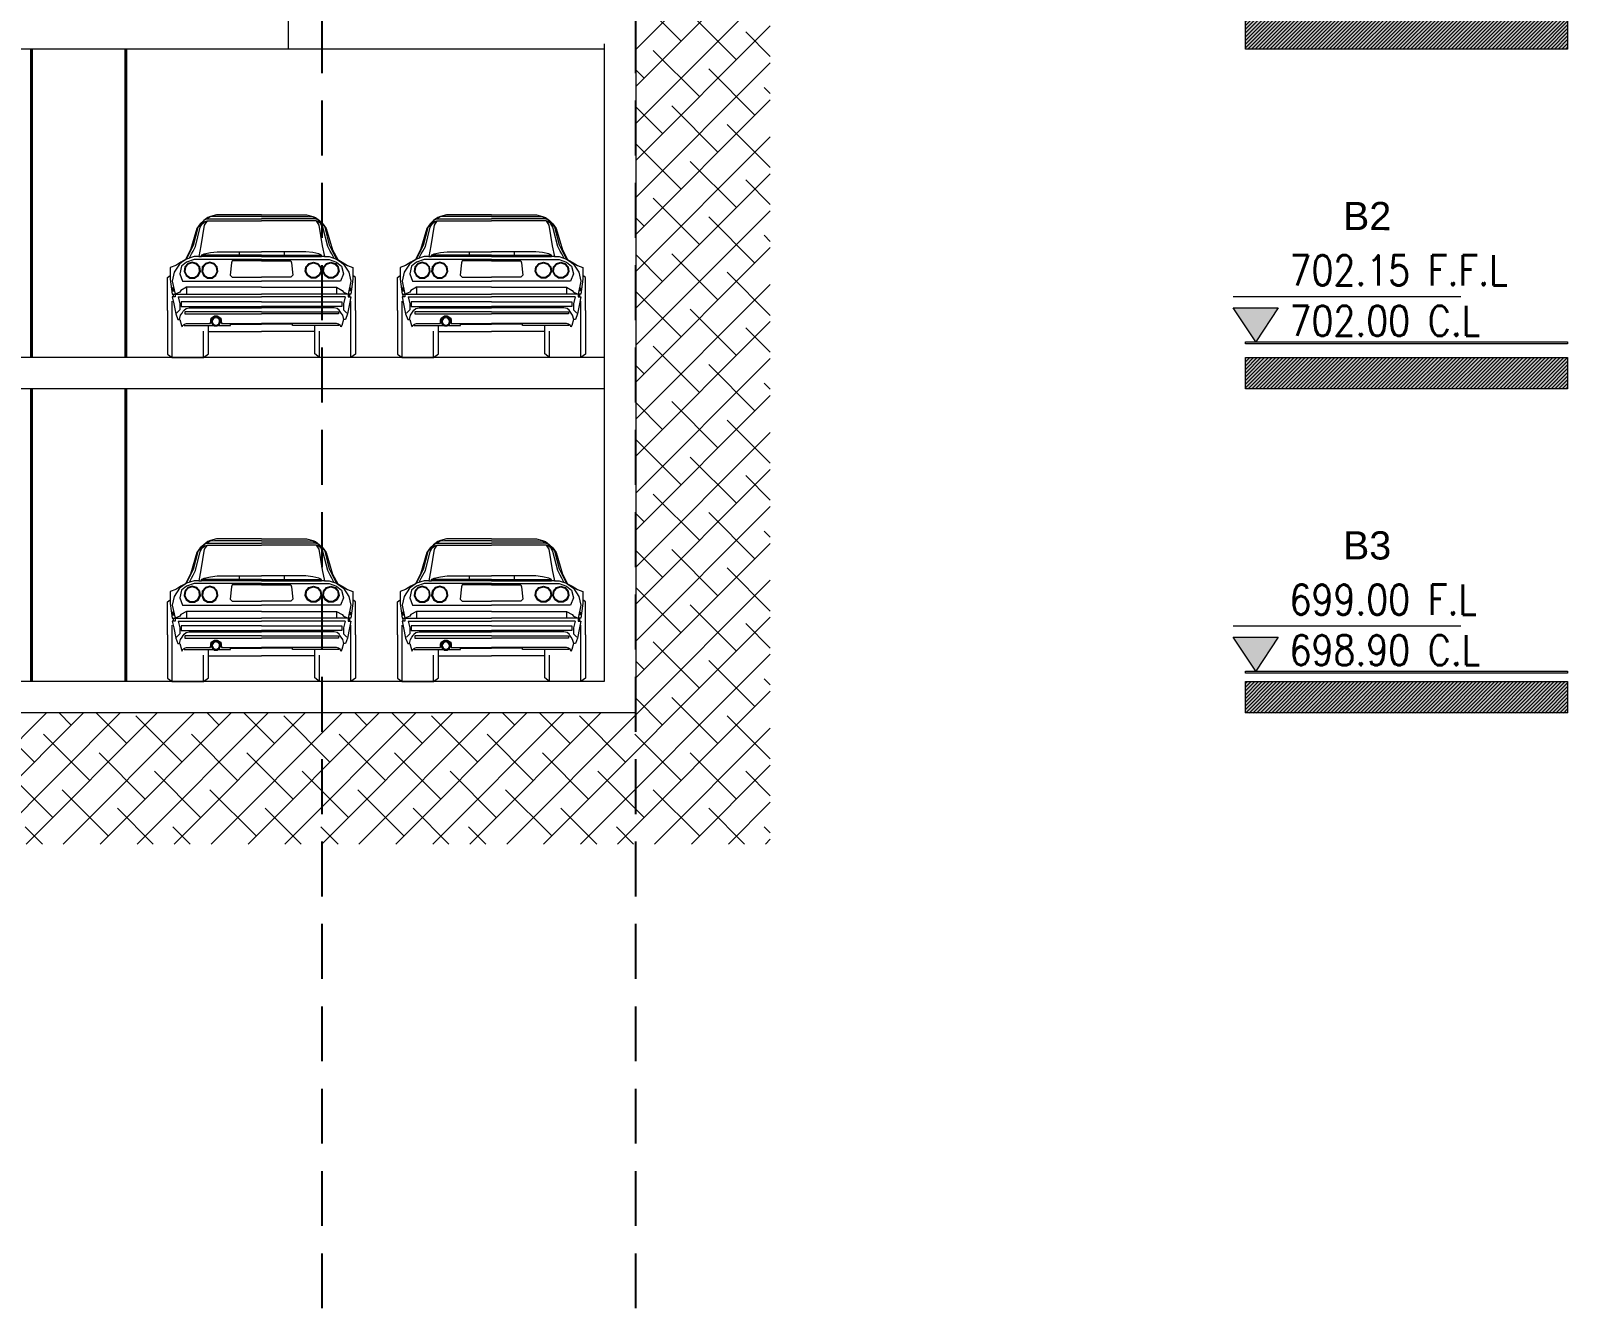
# Model space of a CAD drawing. Header units: metres. Extents: x -322116 to -321123, y -26723 to -26468.
# Drawn here: x -321817.23 to -321802.53, y -26720.6 to -26708.38 of the extents above; entities that cross this region are included whole.
import ezdxf

# ---------------------------------------------------------------- set-up
doc = ezdxf.new("R2010")
doc.units = ezdxf.units.M
doc.header["$LTSCALE"] = 7
doc.header["$MEASUREMENT"] = 0
doc.linetypes.add('Keyplan G01-C$0$DASHED2', pattern=[0.375, 0.25, -0.125])
for name, color, linetype, lineweight in [('1363TX15X-AS301$0$A-FLOR-IDEN', 4, 'Continuous', 18), ('A-ANNO-TXT3', 6, 'Continuous', 30), ('A-DOOR', 134, 'Continuous', 18), ('A-WALL-BLWO', 7, 'Continuous', 40), ('L-Structure', 5, 'Continuous', 15), ('plaster', 1, 'Continuous', 0), ('STR HATCH', 8, 'Continuous', 9), ('STR HATCH @ 0.1', 8, 'Continuous', 9), ('STR HATCH @ 0.125', 8, 'Continuous', 9), ('STR HATCH @ 0.25', 8, 'Continuous', 9), ('STR HATCH @ 0.5', 8, 'Continuous', 9), ('STR HATCH @ 1', 8, 'Continuous', 9), ('STR HATCH @ 1000', 8, 'Continuous', 9), ('STR HATCH @ 2', 8, 'Continuous', 9), ('STR HATCH @ 200', 8, 'Continuous', 9), ('XREF-W09-A-ELEV04$0$A--SECT-TILE', 32, 'Continuous', 5)]:
    doc.layers.add(name, color=color, linetype=linetype, lineweight=lineweight)
doc.layers.add('Layer1', color=2, linetype='Continuous')
doc.styles.add('1363TX15X-AS301$0$EG_SIMPLEX', font='SIMPLEX.shx')
doc.styles.get("Standard").update_dxf_attribs({"font": 'romans.shx', "height": 0.5})

# ---------------------------------------------------------------- blocks, each defined once
blk = doc.blocks.new('*U576')
at = {"layer": 'STR HATCH @ 0.1'}
h = blk.add_hatch(dxfattribs=at)
h.set_pattern_fill('ANSI31', color=256, scale=0.001)
h.set_pattern_definition([(45, (-299.711407287, -219.896720744), (-8.8388347648e-06, 8.8388347648e-06), [])])
h.paths.add_polyline_path([(-321867.28, -26694.859), (-321864.196, -26694.859), (-321864.202, -26695.159), (-321867.285, -26695.159)])
h.paths.add_polyline_path([(-321867.285, -26698.209), (-321864.202, -26698.209), (-321864.202, -26698.509), (-321867.285, -26698.509)])
h.paths.add_polyline_path([(-321867.285, -26701.559), (-321864.202, -26701.559), (-321864.202, -26701.859), (-321867.285, -26701.859)])
h.paths.add_polyline_path([(-321867.285, -26704.909), (-321864.202, -26704.909), (-321864.202, -26705.209), (-321867.285, -26705.209)])
h.paths.add_polyline_path([(-321867.285, -26708.259), (-321864.202, -26708.259), (-321864.202, -26708.559), (-321867.285, -26708.559)])
h.paths.add_polyline_path([(-321867.285, -26711.509), (-321864.202, -26711.509), (-321864.202, -26711.809), (-321867.285, -26711.809)])
h.paths.add_polyline_path([(-321867.285, -26714.609), (-321864.202, -26714.609), (-321864.202, -26714.909), (-321867.285, -26714.909)])
at = {"layer": 'STR HATCH @ 0.125'}
h = blk.add_hatch(dxfattribs=at)
h.set_pattern_fill('ANSI31', color=256, scale=0.001)
h.set_pattern_definition([(45, (-299.711407287, -219.896720744), (-1.1048543456e-05, 1.1048543456e-05), [])])
h.paths.add_polyline_path([(-321867.28, -26694.859), (-321864.196, -26694.859), (-321864.202, -26695.159), (-321867.285, -26695.159)])
h.paths.add_polyline_path([(-321867.285, -26698.209), (-321864.202, -26698.209), (-321864.202, -26698.509), (-321867.285, -26698.509)])
h.paths.add_polyline_path([(-321867.285, -26701.559), (-321864.202, -26701.559), (-321864.202, -26701.859), (-321867.285, -26701.859)])
h.paths.add_polyline_path([(-321867.285, -26704.909), (-321864.202, -26704.909), (-321864.202, -26705.209), (-321867.285, -26705.209)])
h.paths.add_polyline_path([(-321867.285, -26708.259), (-321864.202, -26708.259), (-321864.202, -26708.559), (-321867.285, -26708.559)])
h.paths.add_polyline_path([(-321867.285, -26711.509), (-321864.202, -26711.509), (-321864.202, -26711.809), (-321867.285, -26711.809)])
h.paths.add_polyline_path([(-321867.285, -26714.609), (-321864.202, -26714.609), (-321864.202, -26714.909), (-321867.285, -26714.909)])
at = {"layer": 'STR HATCH @ 0.25'}
h = blk.add_hatch(dxfattribs=at)
h.set_pattern_fill('ANSI31', color=256, scale=0.001)
h.set_pattern_definition([(45, (-299.711407287, -219.896720744), (-2.20970869121e-05, 2.20970869121e-05), [])])
h.paths.add_polyline_path([(-321867.28, -26694.859), (-321864.196, -26694.859), (-321864.202, -26695.159), (-321867.285, -26695.159)])
h.paths.add_polyline_path([(-321867.285, -26698.209), (-321864.202, -26698.209), (-321864.202, -26698.509), (-321867.285, -26698.509)])
h.paths.add_polyline_path([(-321867.285, -26701.559), (-321864.202, -26701.559), (-321864.202, -26701.859), (-321867.285, -26701.859)])
h.paths.add_polyline_path([(-321867.285, -26704.909), (-321864.202, -26704.909), (-321864.202, -26705.209), (-321867.285, -26705.209)])
h.paths.add_polyline_path([(-321867.285, -26708.259), (-321864.202, -26708.259), (-321864.202, -26708.559), (-321867.285, -26708.559)])
h.paths.add_polyline_path([(-321867.285, -26711.509), (-321864.202, -26711.509), (-321864.202, -26711.809), (-321867.285, -26711.809)])
h.paths.add_polyline_path([(-321867.285, -26714.609), (-321864.202, -26714.609), (-321864.202, -26714.909), (-321867.285, -26714.909)])
at = {"layer": 'STR HATCH @ 0.5'}
h = blk.add_hatch(dxfattribs=at)
h.set_pattern_fill('ANSI31', color=256, scale=0.001)
h.set_pattern_definition([(45, (-299.711407287, -219.896720744), (-4.41941738242e-05, 4.41941738242e-05), [])])
h.paths.add_polyline_path([(-321867.28, -26694.859), (-321864.196, -26694.859), (-321864.202, -26695.159), (-321867.285, -26695.159)])
h.paths.add_polyline_path([(-321867.285, -26698.209), (-321864.202, -26698.209), (-321864.202, -26698.509), (-321867.285, -26698.509)])
h.paths.add_polyline_path([(-321867.285, -26701.559), (-321864.202, -26701.559), (-321864.202, -26701.859), (-321867.285, -26701.859)])
h.paths.add_polyline_path([(-321867.285, -26704.909), (-321864.202, -26704.909), (-321864.202, -26705.209), (-321867.285, -26705.209)])
h.paths.add_polyline_path([(-321867.285, -26708.259), (-321864.202, -26708.259), (-321864.202, -26708.559), (-321867.285, -26708.559)])
h.paths.add_polyline_path([(-321867.285, -26711.509), (-321864.202, -26711.509), (-321864.202, -26711.809), (-321867.285, -26711.809)])
h.paths.add_polyline_path([(-321867.285, -26714.609), (-321864.202, -26714.609), (-321864.202, -26714.909), (-321867.285, -26714.909)])
at = {"layer": 'STR HATCH @ 1'}
h = blk.add_hatch(dxfattribs=at)
h.set_pattern_fill('ANSI31', color=256, scale=0.001)
h.set_pattern_definition([(45, (-299.71140729, -219.89672074), (-8.83883476483e-05, 8.83883476483e-05), [])])
h.paths.add_polyline_path([(-321867.28, -26694.859), (-321864.196, -26694.859), (-321864.202, -26695.159), (-321867.285, -26695.159)])
h.paths.add_polyline_path([(-321867.285, -26698.209), (-321864.202, -26698.209), (-321864.202, -26698.509), (-321867.285, -26698.509)])
h.paths.add_polyline_path([(-321867.285, -26701.559), (-321864.202, -26701.559), (-321864.202, -26701.859), (-321867.285, -26701.859)])
h.paths.add_polyline_path([(-321867.285, -26704.909), (-321864.202, -26704.909), (-321864.202, -26705.209), (-321867.285, -26705.209)])
h.paths.add_polyline_path([(-321867.285, -26708.259), (-321864.202, -26708.259), (-321864.202, -26708.559), (-321867.285, -26708.559)])
h.paths.add_polyline_path([(-321867.285, -26711.509), (-321864.202, -26711.509), (-321864.202, -26711.809), (-321867.285, -26711.809)])
h.paths.add_polyline_path([(-321867.285, -26714.609), (-321864.202, -26714.609), (-321864.202, -26714.909), (-321867.285, -26714.909)])
at = {"layer": 'STR HATCH @ 1000'}
h = blk.add_hatch(dxfattribs=at)
h.set_pattern_fill('ANSI31', color=256, scale=0.001)
h.set_pattern_definition([(45, (-299.71141, -219.89672), (-0.08838834765, 0.08838834765), [])])
h.paths.add_polyline_path([(-321867.28, -26694.859), (-321864.196, -26694.859), (-321864.202, -26695.159), (-321867.285, -26695.159)])
h.paths.add_polyline_path([(-321867.285, -26698.209), (-321864.202, -26698.209), (-321864.202, -26698.509), (-321867.285, -26698.509)])
h.paths.add_polyline_path([(-321867.285, -26701.559), (-321864.202, -26701.559), (-321864.202, -26701.859), (-321867.285, -26701.859)])
h.paths.add_polyline_path([(-321867.285, -26704.909), (-321864.202, -26704.909), (-321864.202, -26705.209), (-321867.285, -26705.209)])
h.paths.add_polyline_path([(-321867.285, -26708.259), (-321864.202, -26708.259), (-321864.202, -26708.559), (-321867.285, -26708.559)])
h.paths.add_polyline_path([(-321867.285, -26711.509), (-321864.202, -26711.509), (-321864.202, -26711.809), (-321867.285, -26711.809)])
h.paths.add_polyline_path([(-321867.285, -26714.609), (-321864.202, -26714.609), (-321864.202, -26714.909), (-321867.285, -26714.909)])
at = {"layer": 'STR HATCH @ 2'}
h = blk.add_hatch(dxfattribs=at)
h.set_pattern_fill('ANSI31', color=256, scale=0.001)
h.set_pattern_definition([(45, (-299.71140729, -219.89672074), (-0.0001767766952966, 0.0001767766952966), [])])
h.paths.add_polyline_path([(-321867.28, -26694.859), (-321864.196, -26694.859), (-321864.202, -26695.159), (-321867.285, -26695.159)])
h.paths.add_polyline_path([(-321867.285, -26698.209), (-321864.202, -26698.209), (-321864.202, -26698.509), (-321867.285, -26698.509)])
h.paths.add_polyline_path([(-321867.285, -26701.559), (-321864.202, -26701.559), (-321864.202, -26701.859), (-321867.285, -26701.859)])
h.paths.add_polyline_path([(-321867.285, -26704.909), (-321864.202, -26704.909), (-321864.202, -26705.209), (-321867.285, -26705.209)])
h.paths.add_polyline_path([(-321867.285, -26708.259), (-321864.202, -26708.259), (-321864.202, -26708.559), (-321867.285, -26708.559)])
h.paths.add_polyline_path([(-321867.285, -26711.509), (-321864.202, -26711.509), (-321864.202, -26711.809), (-321867.285, -26711.809)])
h.paths.add_polyline_path([(-321867.285, -26714.609), (-321864.202, -26714.609), (-321864.202, -26714.909), (-321867.285, -26714.909)])
at = {"layer": 'STR HATCH @ 200'}
h = blk.add_hatch(dxfattribs=at)
h.set_pattern_fill('ANSI31', color=256, scale=0.001)
h.set_pattern_definition([(45, (-299.711407, -219.89672), (-0.0176776695297, 0.0176776695297), [])])
h.paths.add_polyline_path([(-321867.28, -26694.859), (-321864.196, -26694.859), (-321864.202, -26695.159), (-321867.285, -26695.159)])
h.paths.add_polyline_path([(-321867.285, -26698.209), (-321864.202, -26698.209), (-321864.202, -26698.509), (-321867.285, -26698.509)])
h.paths.add_polyline_path([(-321867.285, -26701.559), (-321864.202, -26701.559), (-321864.202, -26701.859), (-321867.285, -26701.859)])
h.paths.add_polyline_path([(-321867.285, -26704.909), (-321864.202, -26704.909), (-321864.202, -26705.209), (-321867.285, -26705.209)])
h.paths.add_polyline_path([(-321867.285, -26708.259), (-321864.202, -26708.259), (-321864.202, -26708.559), (-321867.285, -26708.559)])
h.paths.add_polyline_path([(-321867.285, -26711.509), (-321864.202, -26711.509), (-321864.202, -26711.809), (-321867.285, -26711.809)])
h.paths.add_polyline_path([(-321867.285, -26714.609), (-321864.202, -26714.609), (-321864.202, -26714.909), (-321867.285, -26714.909)])
blk = doc.blocks.new('*U133')
blk.add_hatch(color=256).paths.add_polyline_path([(150, 225), (-150, 225), (0, 0)])
blk.add_line((-150, 300), (1362, 300))
blk.add_lwpolyline([(-150, 225), (150, 225), (0, 0)], close=True)
at = {"style": '1363TX15X-AS301$0$EG_SIMPLEX', "width": 0.85}
for tag, p in [('F.F.L.', (225, 375)), ('C.L.', (225, 39))]:
    blk.add_attdef(tag, p, '', height=200, dxfattribs=at)
blk = doc.blocks.new('N666')
at = {"layer": 'L-Structure', "linetype": 'Continuous', "elevation": 0.0007}
for points in [[(-321867.2854, -26708.2587), (-321864.2019, -26708.2587), (-321864.2019, -26708.5587), (-321867.2854, -26708.5587)], [(-321867.2854, -26711.5087), (-321864.2019, -26711.5087), (-321864.2019, -26711.8087), (-321867.2854, -26711.8087)], [(-321867.2854, -26714.6087), (-321864.2019, -26714.6087), (-321864.2019, -26714.9087), (-321867.2854, -26714.9087)]]:
    blk.add_lwpolyline(points, close=True, dxfattribs=at)
at = {"layer": 'XREF-W09-A-ELEV04$0$A--SECT-TILE', "elevation": 0.0007}
for points in [[(-321867.2854, -26711.3587), (-321864.2019, -26711.3587), (-321864.2019, -26711.3787), (-321867.2854, -26711.3787)], [(-321867.2854, -26714.5087), (-321864.2019, -26714.5087), (-321864.2019, -26714.5287), (-321867.2854, -26714.5287)]]:
    blk.add_lwpolyline(points, close=True, dxfattribs=at)
at = {"layer": '1363TX15X-AS301$0$A-FLOR-IDEN', "xscale": 0.00144, "yscale": 0.00144, "zscale": 0.00144}
for p, values in [((-321867.1864, -26711.3587, 0.0007), {'C.L.': '702.00 C.L', 'F.F.L.': '702.15 F.F.L'}), ((-321867.1864, -26714.5087, 0.0007), {'C.L.': '698.90 C.L', 'F.F.L.': '699.00 F.L'})]:
    blk.add_blockref('*U133', p, dxfattribs=at).add_auto_attribs(values)
at = {"layer": 'STR HATCH'}
blk.add_blockref('*U576', (0, 0), dxfattribs=at)
at = {"layer": 'A-ANNO-TXT3', "lineweight": 5, "char_height": 0.27, "attachment_point": 1, "rotation": 359.90083}
for s, insert in [('\\A1;{\\fArial Unicode MS|b0|i0|c0|p34;B2 }', (-321866.3509, -26710.0202)), ('\\A1;{\\fArial Unicode MS|b0|i0|c0|p34;B3}', (-321866.3509, -26713.1702))]:
    blk.add_mtext_dynamic_manual_height_columns(s, width=1.423931, gutter_width=3.0774, heights=[0.4674], dxfattribs=dict(at, insert=insert))
blk = doc.blocks.new('NEW FOR LEVELS 1 ETAGE')
at = {"layer": 'L-Structure'}
for p in [(-321786.056, -26828.228, 0), (-321787.226, -26828.646, 0.001)]:
    blk.add_line(p, (-321786.056, -26828.646, 0.001), dxfattribs=at)
blk = doc.blocks.new('NEW FOR CAR')
at = {"layer": 'A-DOOR'}
for p, q in [((-321660.669, -26834.726, 0.001), (-321660.728, -26834.741, 0.001)), ((-321660.239, -26834.726, 0.001), (-321660.669, -26834.726, 0.001)), ((-321660.239, -26834.726, 0.001), (-321659.809, -26834.726, 0.001)), ((-321659.809, -26834.726, 0.001), (-321659.75, -26834.741, 0.001)), ((-321660.858, -26834.857, 0.001), (-321660.918, -26835.062, 0.001)), ((-321660.889, -26835.016, 0.001), (-321660.846, -26834.843, 0.001)), ((-321660.872, -26835.028, 0.001), (-321660.826, -26834.845, 0.001)), ((-321660.826, -26834.811, 0.001), (-321660.858, -26834.857, 0.001)), ((-321660.846, -26834.843, 0.001), (-321660.813, -26834.811, 0.001)), ((-321660.793, -26834.781, 0.001), (-321660.826, -26834.811, 0.001)), ((-321660.826, -26834.845, 0.001), (-321660.806, -26834.811, 0.001)), ((-321660.787, -26834.824, 0.001), (-321660.819, -26835.022, 0.001)), ((-321660.813, -26834.811, 0.001), (-321660.8, -26834.799, 0.001)), ((-321660.806, -26834.811, 0.001), (-321660.78, -26834.791, 0.001)), ((-321660.8, -26834.799, 0.001), (-321660.806, -26834.811, 0.001)), ((-321660.787, -26834.778, 0.001), (-321660.8, -26834.799, 0.001)), ((-321660.754, -26834.752, 0.001), (-321660.793, -26834.781, 0.001)), ((-321660.761, -26834.765, 0.001), (-321660.787, -26834.778, 0.001)), ((-321660.761, -26834.785, 0.001), (-321660.787, -26834.824, 0.001)), ((-321660.78, -26834.791, 0.001), (-321660.761, -26834.785, 0.001)), ((-321660.731, -26834.746, 0.001), (-321660.761, -26834.765, 0.001)), ((-321660.761, -26834.765, 0.001), (-321660.239, -26834.765, 0.001)), ((-321660.761, -26834.785, 0.001), (-321660.239, -26834.785, 0.001)), ((-321660.728, -26834.741, 0.001), (-321660.754, -26834.752, 0.001)), ((-321660.689, -26834.743, 0.001), (-321660.731, -26834.746, 0.001)), ((-321660.239, -26834.743, 0.001), (-321660.689, -26834.743, 0.001)), ((-321660.239, -26834.743, 0.001), (-321659.789, -26834.743, 0.001)), ((-321659.717, -26834.765, 0.001), (-321660.239, -26834.765, 0.001)), ((-321659.717, -26834.785, 0.001), (-321660.239, -26834.785, 0.001)), ((-321659.789, -26834.743, 0.001), (-321659.747, -26834.746, 0.001)), ((-321659.75, -26834.741, 0.001), (-321659.724, -26834.752, 0.001)), ((-321659.747, -26834.746, 0.001), (-321659.717, -26834.765, 0.001)), ((-321659.724, -26834.752, 0.001), (-321659.685, -26834.781, 0.001)), ((-321659.717, -26834.765, 0.001), (-321659.691, -26834.778, 0.001)), ((-321659.717, -26834.785, 0.001), (-321659.691, -26834.824, 0.001)), ((-321659.698, -26834.791, 0.001), (-321659.717, -26834.785, 0.001)), ((-321659.672, -26834.811, 0.001), (-321659.698, -26834.791, 0.001)), ((-321659.691, -26834.778, 0.001), (-321659.678, -26834.799, 0.001)), ((-321659.691, -26834.824, 0.001), (-321659.659, -26835.022, 0.001)), ((-321659.685, -26834.781, 0.001), (-321659.652, -26834.811, 0.001)), ((-321659.665, -26834.811, 0.001), (-321659.678, -26834.799, 0.001)), ((-321659.678, -26834.799, 0.001), (-321659.672, -26834.811, 0.001)), ((-321659.652, -26834.845, 0.001), (-321659.672, -26834.811, 0.001)), ((-321659.632, -26834.843, 0.001), (-321659.665, -26834.811, 0.001)), ((-321659.652, -26834.811, 0.001), (-321659.62, -26834.857, 0.001)), ((-321659.606, -26835.028, 0.001), (-321659.652, -26834.845, 0.001)), ((-321659.589, -26835.016, 0.001), (-321659.632, -26834.843, 0.001)), ((-321659.62, -26834.857, 0.001), (-321659.56, -26835.062, 0.001)), ((-321660.956, -26835.15, 0.001), (-321660.889, -26835.016, 0.001)), ((-321660.819, -26835.022, 0.001), (-321660.84, -26835.126, 0.001)), ((-321659.659, -26835.022, 0.001), (-321659.638, -26835.126, 0.001)), ((-321659.522, -26835.15, 0.001), (-321659.589, -26835.016, 0.001)), ((-321660.967, -26835.155, 0.001), (-321661.01, -26835.178, 0.001)), ((-321660.956, -26835.149, 0.001), (-321661.005, -26835.183, 0.001)), ((-321660.918, -26835.062, 0.001), (-321660.967, -26835.155, 0.001)), ((-321660.885, -26835.126, 0.001), (-321660.956, -26835.149, 0.001)), ((-321660.885, -26835.152, 0.001), (-321660.956, -26835.178, 0.001)), ((-321660.93, -26835.138, 0.001), (-321660.911, -26835.1, 0.001)), ((-321660.911, -26835.1, 0.001), (-321660.895, -26835.074, 0.001)), ((-321660.895, -26835.074, 0.001), (-321660.872, -26835.028, 0.001)), ((-321660.84, -26835.126, 0.001), (-321660.885, -26835.126, 0.001)), ((-321660.878, -26835.152, 0.001), (-321660.885, -26835.152, 0.001)), ((-321660.239, -26835.152, 0.001), (-321660.878, -26835.152, 0.001)), ((-321660.84, -26835.126, 0.001), (-321660.813, -26835.126, 0.001)), ((-321660.813, -26835.113, 0.001), (-321660.787, -26835.1, 0.001)), ((-321660.239, -26835.113, 0.001), (-321660.813, -26835.113, 0.001)), ((-321660.813, -26835.126, 0.001), (-321660.813, -26835.113, 0.001)), ((-321660.239, -26835.126, 0.001), (-321660.813, -26835.126, 0.001)), ((-321660.787, -26835.1, 0.001), (-321660.728, -26835.087, 0.001)), ((-321660.728, -26835.087, 0.001), (-321660.663, -26835.08, 0.001)), ((-321660.663, -26835.08, 0.001), (-321660.454, -26835.08, 0.001)), ((-321660.519, -26835.165, 0.001), (-321660.526, -26835.185, 0.001)), ((-321660.239, -26835.165, 0.001), (-321660.519, -26835.165, 0.001)), ((-321660.454, -26835.08, 0.001), (-321660.239, -26835.08, 0.001)), ((-321660.454, -26835.08, 0.001), (-321660.454, -26835.113, 0.001)), ((-321660.024, -26835.08, 0.001), (-321660.239, -26835.08, 0.001)), ((-321660.239, -26835.113, 0.001), (-321659.665, -26835.113, 0.001)), ((-321660.239, -26835.126, 0.001), (-321659.665, -26835.126, 0.001)), ((-321660.239, -26835.152, 0.001), (-321659.6, -26835.152, 0.001)), ((-321660.239, -26835.165, 0.001), (-321659.959, -26835.165, 0.001)), ((-321659.815, -26835.08, 0.001), (-321660.024, -26835.08, 0.001)), ((-321660.024, -26835.08, 0.001), (-321660.024, -26835.113, 0.001)), ((-321659.959, -26835.165, 0.001), (-321659.952, -26835.185, 0.001)), ((-321659.75, -26835.087, 0.001), (-321659.815, -26835.08, 0.001)), ((-321659.691, -26835.1, 0.001), (-321659.75, -26835.087, 0.001)), ((-321659.665, -26835.113, 0.001), (-321659.691, -26835.1, 0.001)), ((-321659.665, -26835.126, 0.001), (-321659.665, -26835.113, 0.001)), ((-321659.638, -26835.126, 0.001), (-321659.665, -26835.126, 0.001)), ((-321659.638, -26835.126, 0.001), (-321659.593, -26835.126, 0.001)), ((-321659.583, -26835.074, 0.001), (-321659.606, -26835.028, 0.001)), ((-321659.6, -26835.152, 0.001), (-321659.593, -26835.152, 0.001)), ((-321659.593, -26835.126, 0.001), (-321659.522, -26835.149, 0.001)), ((-321659.593, -26835.152, 0.001), (-321659.522, -26835.178, 0.001)), ((-321659.567, -26835.1, 0.001), (-321659.583, -26835.074, 0.001)), ((-321659.548, -26835.138, 0.001), (-321659.567, -26835.1, 0.001)), ((-321659.56, -26835.062, 0.001), (-321659.511, -26835.155, 0.001)), ((-321659.522, -26835.149, 0.001), (-321659.473, -26835.183, 0.001)), ((-321659.511, -26835.155, 0.001), (-321659.468, -26835.178, 0.001)), ((-321661.139, -26835.326, 0.001), (-321661.113, -26835.307, 0.001)), ((-321661.061, -26835.211, 0.001), (-321661.113, -26835.23, 0.001)), ((-321661.113, -26835.23, 0.001), (-321661.113, -26835.342, 0.001)), ((-321661.074, -26835.276, 0.001), (-321661.093, -26835.361, 0.001)), ((-321661.023, -26835.198, 0.001), (-321661.074, -26835.276, 0.001)), ((-321661.01, -26835.178, 0.001), (-321661.061, -26835.211, 0.001)), ((-321661.005, -26835.183, 0.001), (-321661.023, -26835.198, 0.001)), ((-321661.004, -26835.217, 0.001), (-321661.022, -26835.289, 0.001)), ((-321661.022, -26835.289, 0.001), (-321660.995, -26835.361, 0.001)), ((-321660.956, -26835.178, 0.001), (-321661.004, -26835.217, 0.001)), ((-321660.973, -26835.224, 0.001), (-321660.98, -26835.268, 0.001)), ((-321660.98, -26835.268, 0.001), (-321660.961, -26835.308, 0.001)), ((-321660.945, -26835.191, 0.001), (-321660.973, -26835.224, 0.001)), ((-321660.967, -26835.227, 0.001), (-321660.972, -26835.267, 0.001)), ((-321660.972, -26835.267, 0.001), (-321660.956, -26835.303, 0.001)), ((-321660.941, -26835.197, 0.001), (-321660.967, -26835.227, 0.001)), ((-321660.961, -26835.308, 0.001), (-321660.924, -26835.332, 0.001)), ((-321660.956, -26835.303, 0.001), (-321660.922, -26835.325, 0.001)), ((-321660.902, -26835.178, 0.001), (-321660.945, -26835.191, 0.001)), ((-321660.902, -26835.185, 0.001), (-321660.941, -26835.197, 0.001)), ((-321660.86, -26835.191, 0.001), (-321660.902, -26835.178, 0.001)), ((-321660.864, -26835.197, 0.001), (-321660.902, -26835.185, 0.001)), ((-321660.882, -26835.325, 0.001), (-321660.849, -26835.303, 0.001)), ((-321660.88, -26835.332, 0.001), (-321660.843, -26835.308, 0.001)), ((-321660.837, -26835.227, 0.001), (-321660.864, -26835.197, 0.001)), ((-321660.831, -26835.224, 0.001), (-321660.86, -26835.191, 0.001)), ((-321660.849, -26835.303, 0.001), (-321660.832, -26835.267, 0.001)), ((-321660.843, -26835.308, 0.001), (-321660.825, -26835.268, 0.001)), ((-321660.832, -26835.267, 0.001), (-321660.837, -26835.227, 0.001)), ((-321660.825, -26835.268, 0.001), (-321660.831, -26835.224, 0.001)), ((-321660.806, -26835.224, 0.001), (-321660.812, -26835.268, 0.001)), ((-321660.812, -26835.268, 0.001), (-321660.794, -26835.308, 0.001)), ((-321660.777, -26835.191, 0.001), (-321660.806, -26835.224, 0.001)), ((-321660.799, -26835.227, 0.001), (-321660.805, -26835.267, 0.001)), ((-321660.805, -26835.267, 0.001), (-321660.788, -26835.303, 0.001)), ((-321660.773, -26835.197, 0.001), (-321660.799, -26835.227, 0.001)), ((-321660.794, -26835.308, 0.001), (-321660.757, -26835.332, 0.001)), ((-321660.788, -26835.303, 0.001), (-321660.755, -26835.325, 0.001)), ((-321660.735, -26835.178, 0.001), (-321660.777, -26835.191, 0.001)), ((-321660.735, -26835.185, 0.001), (-321660.773, -26835.197, 0.001)), ((-321660.692, -26835.191, 0.001), (-321660.735, -26835.178, 0.001)), ((-321660.696, -26835.197, 0.001), (-321660.735, -26835.185, 0.001)), ((-321660.715, -26835.325, 0.001), (-321660.681, -26835.303, 0.001)), ((-321660.713, -26835.332, 0.001), (-321660.676, -26835.308, 0.001)), ((-321660.67, -26835.227, 0.001), (-321660.696, -26835.197, 0.001)), ((-321660.663, -26835.224, 0.001), (-321660.692, -26835.191, 0.001)), ((-321660.681, -26835.303, 0.001), (-321660.664, -26835.267, 0.001)), ((-321660.676, -26835.308, 0.001), (-321660.657, -26835.268, 0.001)), ((-321660.664, -26835.267, 0.001), (-321660.67, -26835.227, 0.001)), ((-321660.657, -26835.268, 0.001), (-321660.663, -26835.224, 0.001)), ((-321660.526, -26835.185, 0.001), (-321660.539, -26835.302, 0.001)), ((-321660.539, -26835.302, 0.001), (-321660.519, -26835.322, 0.001)), ((-321660.519, -26835.322, 0.001), (-321660.239, -26835.322, 0.001)), ((-321659.959, -26835.322, 0.001), (-321660.239, -26835.322, 0.001)), ((-321659.939, -26835.302, 0.001), (-321659.959, -26835.322, 0.001)), ((-321659.952, -26835.185, 0.001), (-321659.939, -26835.302, 0.001)), ((-321659.821, -26835.268, 0.001), (-321659.815, -26835.224, 0.001)), ((-321659.802, -26835.308, 0.001), (-321659.821, -26835.268, 0.001)), ((-321659.815, -26835.224, 0.001), (-321659.786, -26835.191, 0.001)), ((-321659.814, -26835.267, 0.001), (-321659.808, -26835.227, 0.001)), ((-321659.797, -26835.303, 0.001), (-321659.814, -26835.267, 0.001)), ((-321659.808, -26835.227, 0.001), (-321659.782, -26835.197, 0.001)), ((-321659.765, -26835.332, 0.001), (-321659.802, -26835.308, 0.001)), ((-321659.763, -26835.325, 0.001), (-321659.797, -26835.303, 0.001)), ((-321659.786, -26835.191, 0.001), (-321659.743, -26835.178, 0.001)), ((-321659.782, -26835.197, 0.001), (-321659.743, -26835.185, 0.001)), ((-321659.743, -26835.178, 0.001), (-321659.701, -26835.191, 0.001)), ((-321659.743, -26835.185, 0.001), (-321659.705, -26835.197, 0.001)), ((-321659.69, -26835.303, 0.001), (-321659.723, -26835.325, 0.001)), ((-321659.684, -26835.308, 0.001), (-321659.721, -26835.332, 0.001)), ((-321659.705, -26835.197, 0.001), (-321659.679, -26835.227, 0.001)), ((-321659.701, -26835.191, 0.001), (-321659.672, -26835.224, 0.001)), ((-321659.673, -26835.267, 0.001), (-321659.69, -26835.303, 0.001)), ((-321659.666, -26835.268, 0.001), (-321659.684, -26835.308, 0.001)), ((-321659.679, -26835.227, 0.001), (-321659.673, -26835.267, 0.001)), ((-321659.672, -26835.224, 0.001), (-321659.666, -26835.268, 0.001)), ((-321659.653, -26835.268, 0.001), (-321659.647, -26835.224, 0.001)), ((-321659.635, -26835.308, 0.001), (-321659.653, -26835.268, 0.001)), ((-321659.647, -26835.224, 0.001), (-321659.618, -26835.191, 0.001)), ((-321659.646, -26835.267, 0.001), (-321659.64, -26835.227, 0.001)), ((-321659.629, -26835.303, 0.001), (-321659.646, -26835.267, 0.001)), ((-321659.64, -26835.227, 0.001), (-321659.614, -26835.197, 0.001)), ((-321659.598, -26835.332, 0.001), (-321659.635, -26835.308, 0.001)), ((-321659.596, -26835.325, 0.001), (-321659.629, -26835.303, 0.001)), ((-321659.618, -26835.191, 0.001), (-321659.576, -26835.178, 0.001)), ((-321659.614, -26835.197, 0.001), (-321659.576, -26835.185, 0.001)), ((-321659.576, -26835.178, 0.001), (-321659.533, -26835.191, 0.001)), ((-321659.576, -26835.185, 0.001), (-321659.537, -26835.197, 0.001)), ((-321659.522, -26835.303, 0.001), (-321659.556, -26835.325, 0.001)), ((-321659.517, -26835.308, 0.001), (-321659.554, -26835.332, 0.001)), ((-321659.537, -26835.197, 0.001), (-321659.511, -26835.227, 0.001)), ((-321659.533, -26835.191, 0.001), (-321659.505, -26835.224, 0.001)), ((-321659.522, -26835.178, 0.001), (-321659.474, -26835.217, 0.001)), ((-321659.506, -26835.267, 0.001), (-321659.522, -26835.303, 0.001)), ((-321659.498, -26835.268, 0.001), (-321659.517, -26835.308, 0.001)), ((-321659.511, -26835.227, 0.001), (-321659.506, -26835.267, 0.001)), ((-321659.505, -26835.224, 0.001), (-321659.498, -26835.268, 0.001)), ((-321659.456, -26835.289, 0.001), (-321659.483, -26835.361, 0.001)), ((-321659.474, -26835.217, 0.001), (-321659.456, -26835.289, 0.001)), ((-321659.473, -26835.183, 0.001), (-321659.455, -26835.198, 0.001)), ((-321659.468, -26835.178, 0.001), (-321659.417, -26835.211, 0.001)), ((-321659.455, -26835.198, 0.001), (-321659.404, -26835.276, 0.001)), ((-321659.417, -26835.211, 0.001), (-321659.365, -26835.23, 0.001)), ((-321659.404, -26835.276, 0.001), (-321659.385, -26835.361, 0.001)), ((-321659.365, -26835.23, 0.001), (-321659.365, -26835.342, 0.001)), ((-321659.339, -26835.326, 0.001), (-321659.365, -26835.307, 0.001)), ((-321661.139, -26835.642, 0.001), (-321661.139, -26835.326, 0.001)), ((-321661.113, -26835.342, 0.001), (-321661.093, -26835.485, 0.001)), ((-321661.093, -26835.361, 0.001), (-321661.067, -26835.485, 0.001)), ((-321661.091, -26835.425, 0.001), (-321661.087, -26835.452, 0.001)), ((-321661.084, -26835.425, 0.001), (-321661.091, -26835.425, 0.001)), ((-321661.087, -26835.452, 0.001), (-321661.079, -26835.452, 0.001)), ((-321661.079, -26835.452, 0.001), (-321661.084, -26835.425, 0.001)), ((-321661.022, -26835.465, 0.001), (-321661.067, -26835.485, 0.001)), ((-321661.01, -26835.449, 0.001), (-321661.022, -26835.465, 0.001)), ((-321660.956, -26835.419, 0.001), (-321661.01, -26835.449, 0.001)), ((-321660.995, -26835.361, 0.001), (-321660.239, -26835.361, 0.001)), ((-321660.239, -26835.419, 0.001), (-321660.956, -26835.419, 0.001)), ((-321660.956, -26835.419, 0.001), (-321660.956, -26835.485, 0.001)), ((-321660.924, -26835.332, 0.001), (-321660.88, -26835.332, 0.001)), ((-321660.922, -26835.325, 0.001), (-321660.882, -26835.325, 0.001)), ((-321660.757, -26835.332, 0.001), (-321660.713, -26835.332, 0.001)), ((-321660.755, -26835.325, 0.001), (-321660.715, -26835.325, 0.001)), ((-321659.483, -26835.361, 0.001), (-321660.239, -26835.361, 0.001)), ((-321660.239, -26835.419, 0.001), (-321659.522, -26835.419, 0.001)), ((-321659.721, -26835.332, 0.001), (-321659.765, -26835.332, 0.001)), ((-321659.723, -26835.325, 0.001), (-321659.763, -26835.325, 0.001)), ((-321659.554, -26835.332, 0.001), (-321659.598, -26835.332, 0.001)), ((-321659.556, -26835.325, 0.001), (-321659.596, -26835.325, 0.001)), ((-321659.522, -26835.419, 0.001), (-321659.468, -26835.449, 0.001)), ((-321659.522, -26835.419, 0.001), (-321659.522, -26835.485, 0.001)), ((-321659.468, -26835.449, 0.001), (-321659.456, -26835.465, 0.001)), ((-321659.456, -26835.465, 0.001), (-321659.411, -26835.485, 0.001)), ((-321659.385, -26835.361, 0.001), (-321659.411, -26835.485, 0.001)), ((-321659.399, -26835.452, 0.001), (-321659.394, -26835.425, 0.001)), ((-321659.391, -26835.452, 0.001), (-321659.399, -26835.452, 0.001)), ((-321659.394, -26835.425, 0.001), (-321659.387, -26835.425, 0.001)), ((-321659.387, -26835.425, 0.001), (-321659.391, -26835.452, 0.001)), ((-321659.365, -26835.342, 0.001), (-321659.385, -26835.485, 0.001)), ((-321659.339, -26835.642, 0.001), (-321659.339, -26835.326, 0.001)), ((-321661.093, -26835.485, 0.001), (-321661.067, -26835.485, 0.001)), ((-321661.093, -26835.511, 0.001), (-321661.08, -26835.576, 0.001)), ((-321661.067, -26835.511, 0.001), (-321661.093, -26835.511, 0.001)), ((-321661.093, -26836.091, 0.001), (-321661.093, -26835.551, 0.001)), ((-321661.083, -26835.509, 0.001), (-321661.083, -26835.488, 0.001)), ((-321661.08, -26835.576, 0.001), (-321661.061, -26835.674, 0.001)), ((-321661.067, -26835.485, 0.001), (-321660.239, -26835.485, 0.001)), ((-321661.067, -26835.485, 0.001), (-321661.067, -26835.511, 0.001)), ((-321661.038, -26835.511, 0.001), (-321660.239, -26835.511, 0.001)), ((-321661.038, -26835.511, 0.001), (-321661.022, -26835.576, 0.001)), ((-321661.022, -26835.576, 0.001), (-321661.022, -26835.635, 0.001)), ((-321660.239, -26835.557, 0.001), (-321661.008, -26835.557, 0.001)), ((-321661.008, -26835.557, 0.001), (-321661.008, -26835.602, 0.001)), ((-321661.008, -26835.602, 0.001), (-321660.239, -26835.602, 0.001)), ((-321660.962, -26835.622, 0.001), (-321660.932, -26835.615, 0.001)), ((-321660.932, -26835.615, 0.001), (-321660.239, -26835.615, 0.001)), ((-321659.411, -26835.485, 0.001), (-321660.239, -26835.485, 0.001)), ((-321659.44, -26835.511, 0.001), (-321660.239, -26835.511, 0.001)), ((-321660.239, -26835.557, 0.001), (-321659.47, -26835.557, 0.001)), ((-321659.47, -26835.602, 0.001), (-321660.239, -26835.602, 0.001)), ((-321659.546, -26835.615, 0.001), (-321660.239, -26835.615, 0.001)), ((-321659.516, -26835.622, 0.001), (-321659.546, -26835.615, 0.001)), ((-321659.47, -26835.557, 0.001), (-321659.47, -26835.602, 0.001)), ((-321659.44, -26835.511, 0.001), (-321659.456, -26835.576, 0.001)), ((-321659.456, -26835.576, 0.001), (-321659.456, -26835.635, 0.001)), ((-321659.398, -26835.576, 0.001), (-321659.417, -26835.674, 0.001)), ((-321659.411, -26835.485, 0.001), (-321659.411, -26835.511, 0.001)), ((-321659.385, -26835.485, 0.001), (-321659.411, -26835.485, 0.001)), ((-321659.411, -26835.511, 0.001), (-321659.385, -26835.511, 0.001)), ((-321659.385, -26835.511, 0.001), (-321659.398, -26835.576, 0.001)), ((-321659.395, -26835.509, 0.001), (-321659.395, -26835.488, 0.001)), ((-321659.385, -26836.091, 0.001), (-321659.385, -26835.551, 0.001)), ((-321661.139, -26835.642, 0.001), (-321661.139, -26836.058, 0.001)), ((-321661.061, -26835.674, 0.001), (-321661.041, -26835.726, 0.001)), ((-321661.022, -26835.635, 0.001), (-321661.054, -26835.667, 0.001)), ((-321661.041, -26835.726, 0.001), (-321661.022, -26835.726, 0.001)), ((-321661.025, -26835.726, 0.001), (-321661.015, -26835.687, 0.001)), ((-321661.022, -26835.726, 0.001), (-321661.006, -26835.785, 0.001)), ((-321661.015, -26835.687, 0.001), (-321661, -26835.667, 0.001)), ((-321661, -26835.667, 0.001), (-321660.989, -26835.648, 0.001)), ((-321660.989, -26835.648, 0.001), (-321660.981, -26835.638, 0.001)), ((-321660.981, -26835.638, 0.001), (-321660.962, -26835.622, 0.001)), ((-321660.239, -26835.654, 0.001), (-321660.974, -26835.654, 0.001)), ((-321660.974, -26835.654, 0.001), (-321660.974, -26835.674, 0.001)), ((-321660.974, -26835.674, 0.001), (-321660.239, -26835.674, 0.001)), ((-321660.728, -26835.765, 0.001), (-321660.726, -26835.733, 0.001)), ((-321660.726, -26835.733, 0.001), (-321660.722, -26835.713, 0.001)), ((-321660.722, -26835.713, 0.001), (-321660.689, -26835.693, 0.001)), ((-321660.717, -26835.727, 0.001), (-321660.721, -26835.752, 0.001)), ((-321660.721, -26835.752, 0.001), (-321660.71, -26835.775, 0.001)), ((-321660.701, -26835.707, 0.001), (-321660.717, -26835.727, 0.001)), ((-321660.708, -26835.731, 0.001), (-321660.711, -26835.751, 0.001)), ((-321660.711, -26835.751, 0.001), (-321660.703, -26835.769, 0.001)), ((-321660.695, -26835.716, 0.001), (-321660.708, -26835.731, 0.001)), ((-321660.676, -26835.7, 0.001), (-321660.701, -26835.707, 0.001)), ((-321660.676, -26835.71, 0.001), (-321660.695, -26835.716, 0.001)), ((-321660.689, -26835.693, 0.001), (-321660.663, -26835.693, 0.001)), ((-321660.651, -26835.707, 0.001), (-321660.676, -26835.7, 0.001)), ((-321660.657, -26835.716, 0.001), (-321660.676, -26835.71, 0.001)), ((-321660.663, -26835.693, 0.001), (-321660.63, -26835.713, 0.001)), ((-321660.643, -26835.731, 0.001), (-321660.657, -26835.716, 0.001)), ((-321660.634, -26835.727, 0.001), (-321660.651, -26835.707, 0.001)), ((-321660.649, -26835.769, 0.001), (-321660.641, -26835.751, 0.001)), ((-321660.641, -26835.751, 0.001), (-321660.643, -26835.731, 0.001)), ((-321660.641, -26835.775, 0.001), (-321660.631, -26835.752, 0.001)), ((-321660.631, -26835.752, 0.001), (-321660.634, -26835.727, 0.001)), ((-321660.63, -26835.713, 0.001), (-321660.626, -26835.733, 0.001)), ((-321660.626, -26835.733, 0.001), (-321660.624, -26835.765, 0.001)), ((-321660.239, -26835.654, 0.001), (-321659.504, -26835.654, 0.001)), ((-321659.504, -26835.674, 0.001), (-321660.239, -26835.674, 0.001)), ((-321659.497, -26835.638, 0.001), (-321659.516, -26835.622, 0.001)), ((-321659.504, -26835.654, 0.001), (-321659.504, -26835.674, 0.001)), ((-321659.489, -26835.648, 0.001), (-321659.497, -26835.638, 0.001)), ((-321659.478, -26835.667, 0.001), (-321659.489, -26835.648, 0.001)), ((-321659.463, -26835.687, 0.001), (-321659.478, -26835.667, 0.001)), ((-321659.456, -26835.726, 0.001), (-321659.472, -26835.785, 0.001)), ((-321659.453, -26835.726, 0.001), (-321659.463, -26835.687, 0.001)), ((-321659.456, -26835.635, 0.001), (-321659.424, -26835.667, 0.001)), ((-321659.437, -26835.726, 0.001), (-321659.456, -26835.726, 0.001)), ((-321659.417, -26835.674, 0.001), (-321659.437, -26835.726, 0.001)), ((-321659.339, -26835.642, 0.001), (-321659.339, -26836.058, 0.001)), ((-321661.006, -26835.785, 0.001), (-321660.998, -26835.798, 0.001)), ((-321660.998, -26835.798, 0.001), (-321660.995, -26835.785, 0.001)), ((-321660.995, -26835.785, 0.001), (-321660.976, -26835.772, 0.001)), ((-321660.981, -26835.785, 0.001), (-321660.699, -26835.785, 0.001)), ((-321660.976, -26835.772, 0.001), (-321660.956, -26835.765, 0.001)), ((-321660.956, -26835.765, 0.001), (-321660.728, -26835.765, 0.001)), ((-321660.794, -26836.091, 0.001), (-321660.794, -26835.839, 0.001)), ((-321660.748, -26836.056, 0.001), (-321660.748, -26835.789, 0.001)), ((-321660.748, -26835.843, 0.001), (-321660.239, -26835.843, 0.001)), ((-321660.71, -26835.775, 0.001), (-321660.689, -26835.789, 0.001)), ((-321660.703, -26835.769, 0.001), (-321660.686, -26835.78, 0.001)), ((-321660.689, -26835.789, 0.001), (-321660.663, -26835.789, 0.001)), ((-321660.686, -26835.78, 0.001), (-321660.666, -26835.78, 0.001)), ((-321660.666, -26835.78, 0.001), (-321660.649, -26835.769, 0.001)), ((-321660.663, -26835.789, 0.001), (-321660.641, -26835.775, 0.001)), ((-321660.651, -26835.785, 0.001), (-321660.536, -26835.785, 0.001)), ((-321660.624, -26835.765, 0.001), (-321660.239, -26835.765, 0.001)), ((-321660.536, -26835.771, 0.001), (-321660.239, -26835.772, 0.001)), ((-321660.536, -26835.785, 0.001), (-321660.536, -26835.771, 0.001)), ((-321659.522, -26835.765, 0.001), (-321660.239, -26835.765, 0.001)), ((-321659.942, -26835.771, 0.001), (-321660.239, -26835.772, 0.001)), ((-321659.73, -26835.843, 0.001), (-321660.239, -26835.843, 0.001)), ((-321659.942, -26835.785, 0.001), (-321659.942, -26835.771, 0.001)), ((-321659.497, -26835.785, 0.001), (-321659.942, -26835.785, 0.001)), ((-321659.73, -26836.056, 0.001), (-321659.73, -26835.789, 0.001)), ((-321659.684, -26836.091, 0.001), (-321659.684, -26835.839, 0.001)), ((-321659.502, -26835.772, 0.001), (-321659.522, -26835.765, 0.001)), ((-321659.483, -26835.785, 0.001), (-321659.502, -26835.772, 0.001)), ((-321659.48, -26835.798, 0.001), (-321659.483, -26835.785, 0.001)), ((-321659.472, -26835.785, 0.001), (-321659.48, -26835.798, 0.001)), ((-321660.794, -26836.091, 0.001), (-321660.748, -26836.056, 0.001)), ((-321659.684, -26836.091, 0.001), (-321659.73, -26836.056, 0.001)), ((-321661.139, -26836.058, 0.001), (-321661.093, -26836.091, 0.001)), ((-321661.093, -26836.091, 0.001), (-321660.794, -26836.091, 0.001)), ((-321659.385, -26836.091, 0.001), (-321659.684, -26836.091, 0.001)), ((-321659.339, -26836.058, 0.001), (-321659.385, -26836.091, 0.001))]:
    blk.add_line(p, q, dxfattribs=at)

msp = doc.modelspace()

# ---------------------------------------------------------------- hatches: boundary and pattern name
at = {"layer": 'plaster'}
h = msp.add_hatch(dxfattribs=at)
h.set_pattern_fill('ANSI38', color=256, scale=2)
h.paths.add_polyline_path([(-321844.2594, -26706.4551), (-321845.3262, -26706.5229), (-321845.3262, -26718.2607), (-321839.2383, -26718.2607), (-321839.2383, -26716.1619), (-321810.1592, -26716.1619), (-321810.1592, -26708.1387), (-321811.4467, -26708.1387), (-321811.4467, -26714.9087), (-321840.1543, -26714.9087), (-321840.1543, -26717.3187), (-321844.2594, -26717.3187)])

# ---------------------------------------------------------------- linework, layer by layer
at = {"layer": 'A-WALL-BLWO'}
for p, q in [((-321817.2262, -26711.5087), (-321817.2262, -26708.5587)), ((-321816.3262, -26711.5087), (-321816.3262, -26708.5587)), ((-321817.2262, -26711.8087, -0.0001), (-321817.2262, -26714.6087, 0.0005)), ((-321816.3262, -26711.8087, -0.0001), (-321816.3262, -26714.6087, 0.0005))]:
    msp.add_line(p, q, dxfattribs=at)
at = {"layer": 'L-Structure'}
for p, q in [((-321811.4467, -26708.2087), (-321811.4467, -26714.9087)), ((-321811.7477, -26708.5087), (-321811.7477, -26714.6087)), ((-321811.7477, -26708.5587, -128.8703), (-321840.1543, -26708.5587, -128.8699)), ((-321811.7477, -26711.5087, 0.0004), (-321840.1543, -26711.5087, 0.0007)), ((-321811.7477, -26711.8087, 0.0004), (-321840.1543, -26711.8087, 0.0007)), ((-321811.7477, -26714.6087, 0.0005), (-321840.1543, -26714.6087, 0.0007)), ((-321811.4467, -26714.9087, 0.0005), (-321840.1543, -26714.9087, 0.0007))]:
    msp.add_line(p, q, dxfattribs=at)
at = {"layer": 'Layer1', "linetype": 'Keyplan G01-C$0$DASHED2', "ltscale": 0.3}
for p, q in [((-321814.4467, -26720.6018), (-321814.4467, -26688.1435)), ((-321811.4467, -26720.6018), (-321811.4467, -26688.1435))]:
    msp.add_line(p, q, dxfattribs=at)

# ---------------------------------------------------------------- block references
at = {"layer": 'A-WALL-BLWO'}
for name, p in [('N666', (61.671, 0)), ('NEW FOR LEVELS 1 ETAGE', (-28.7174, 120.0897, 0.0001)), ('NEW FOR CAR', (-154.7873, 124.582, -0.0002)), ('NEW FOR CAR', (-152.5873, 124.582, -0.0002)), ('NEW FOR CAR', (-154.7873, 121.482, -0.0001)), ('NEW FOR CAR', (-152.5873, 121.482, -0.0001))]:
    msp.add_blockref(name, p, dxfattribs=at)

doc.saveas('drawing.dxf')
